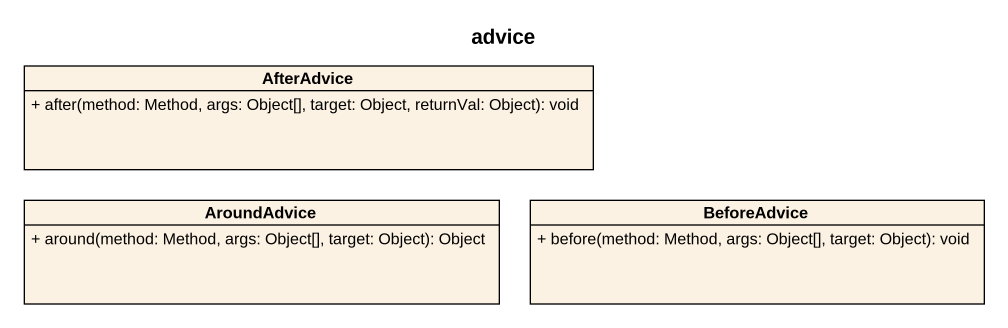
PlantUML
@startuml
title advice
hide circle
hide empty members
skinparam classAttributeIconSize 0
class AfterAdvice {
  + after(method: Method, args: Object[], target: Object, returnVal: Object): void
}
class AroundAdvice {
  + around(method: Method, args: Object[], target: Object): Object
}
class BeforeAdvice {
  + before(method: Method, args: Object[], target: Object): void
}
@enduml
